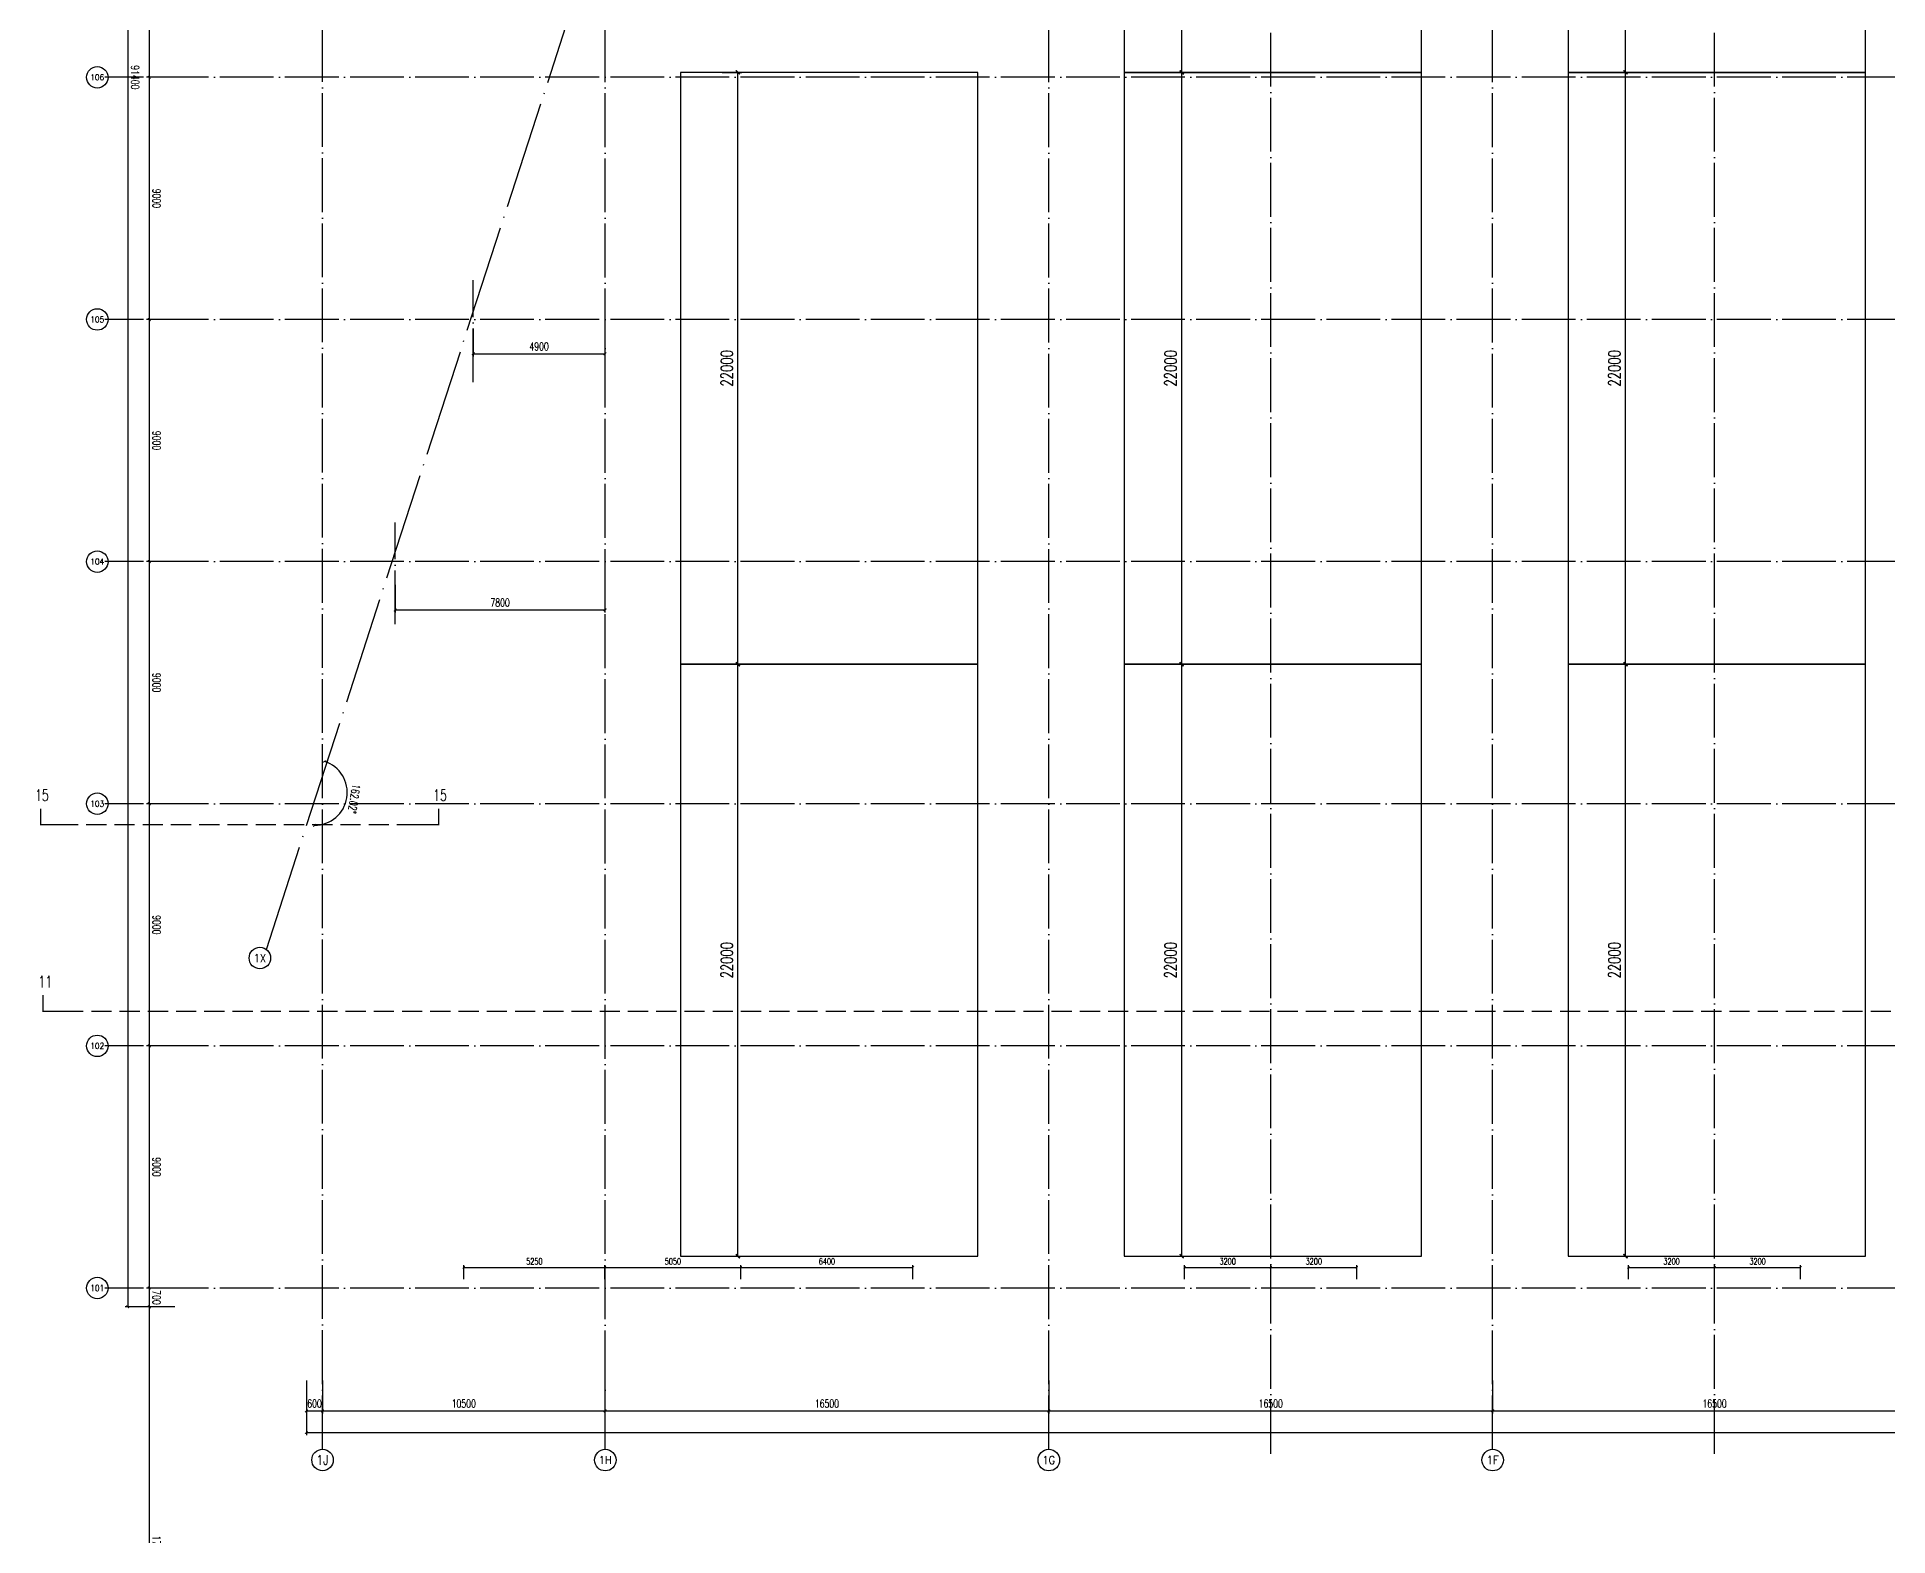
# Model space of a CAD drawing. Extents: x -1313754 to 847533, y 489853 to 941203.
# Drawn here: x -764570 to -695757, y 732606 to 788318 of the extents above; entities that cross this region are included whole.
import ezdxf
from ezdxf.enums import TextEntityAlignment as Align

# ---------------------------------------------------------------- set-up
doc = ezdxf.new("R2010")
doc.units = 0
doc.header["$LTSCALE"] = 1000
doc.header["$MEASUREMENT"] = 0
doc.linetypes.add('DASH', pattern=[0.35, 0.25, -0.1])
doc.linetypes.add('DOTE', pattern=[2.42, 2, -0.2, 0.02, -0.2])
doc.layers.get('Defpoints').update_dxf_attribs({"color": 210})
for name, color, linetype in [('A-AXIS-D', 1, 'Continuous'), ('A-AXIS-DOTE', 14, 'DOTE'), ('A-AXIS-DP', 126, 'Continuous'), ('A-SFCE', 30, 'Continuous'), ('AS-WALL', 40, 'Continuous'), ('DIM_SYMB', 3, 'Continuous'), ('PUB_TEXT', 7, 'Continuous')]:
    doc.layers.add(name, color=color, linetype=linetype)
doc.styles.add('_TCH_AXIS', font='COMPLEX', dxfattribs={"bigfont": 'GBCBIG'})
doc.styles.add('_TCH_DIM_T3', font='SIMPLEX', dxfattribs={"width": 0.705882, "bigfont": 'GBCBIG'})
doc.styles.add('_TCH_LABEL', font='COMPLEX', dxfattribs={"bigfont": 'GBCBIG'})
doc.dimstyles.new('_TCH_ARCH&&100', dxfattribs={"dimtxt": 297.5, "dimasz": 100, "dimexe": 100, "dimexo": 100, "dimgap": 126.25, "dimtad": 1, "dimdec": 0, "dimzin": 0, "dimdsep": 46, "dimtxsty": '_TCH_DIM_T3', "dimblk": 'ARCHTICK', "dimcen": 0.09, "dimclrt": 7, "dimazin": 2, "dimtfac": 1, "dimtdec": 0, "dimtix": 1, "dimtmove": 2, "dimatfit": 3, "dimfxl": 0, "dimtolj": 1, "dimtzin": 0, "dimarcsym": 0})
doc.dimstyles.new('_TCH_ARCH&&150', dxfattribs={"dimtxt": 446.25, "dimasz": 150, "dimexe": 150, "dimexo": 150, "dimgap": 189.375, "dimtad": 1, "dimdec": 0, "dimzin": 0, "dimdsep": 46, "dimtxsty": '_TCH_DIM_T3', "dimblk": 'ARCHTICK', "dimcen": 0.09, "dimclrt": 7, "dimazin": 2, "dimtfac": 1, "dimtdec": 0, "dimtix": 1, "dimtmove": 2, "dimatfit": 3, "dimfxl": 0, "dimtolj": 1, "dimtzin": 0, "dimarcsym": 0})
doc.dimstyles.new('_TCH_ARCH&&80', dxfattribs={"dimtxt": 238, "dimasz": 80, "dimexe": 80, "dimexo": 80, "dimgap": 101, "dimtad": 1, "dimdec": 0, "dimzin": 0, "dimdsep": 46, "dimtxsty": '_TCH_DIM_T3', "dimblk": 'ARCHTICK', "dimcen": 0.09, "dimclrt": 7, "dimazin": 2, "dimtfac": 1, "dimtdec": 0, "dimtix": 1, "dimtmove": 2, "dimatfit": 3, "dimfxl": 0, "dimtolj": 1, "dimtzin": 0, "dimarcsym": 0})

# ---------------------------------------------------------------- blocks, each defined once
blk = doc.blocks.new('_ArchTick')
at = {"color": 0, "linetype": 'ByBlock', "const_width": 0.4}
blk.add_lwpolyline([(-0.5, -0.5), (0.5, 0.5)], dxfattribs=at)
blk = doc.blocks.new('*D1236')
at = {"layer": 'A-AXIS-D', "color": 0, "lineweight": -2}
for p, q in [((-38704, -63700), (-39762, -63700)), ((-39662, -63700), (-39662, -81600)), ((-38704, -81600), (-39762, -81600))]:
    blk.add_line(p, q, dxfattribs=at)
at = {"layer": 'Defpoints', "color": 0}
for p in [(-38604, -63700), (-39662, -81600), (-38604, -81600)]:
    blk.add_point(p, dxfattribs=at)
at = {"layer": 'A-AXIS-D', "color": 0, "lineweight": -2, "xscale": 100, "yscale": 100, "zscale": 100}
for p, rotation in [((-39662, -63700), 90), ((-39662, -81600), 270)]:
    blk.add_blockref('_ArchTick', p, dxfattribs=dict(at, rotation=rotation))
at = {"layer": 'A-AXIS-D', "color": 7, "insert": (-39387, -72650), "char_height": 297.5, "attachment_point": 5, "rotation": 270, "style": '_TCH_DIM_T3'}
blk.add_mtext('\\A1;17900', dxfattribs=at)
blk = doc.blocks.new('*D1237')
at = {"layer": 'A-AXIS-D', "color": 0, "lineweight": -2}
for p, q in [((-38704, -63000), (-39762, -63000)), ((-39662, -63000), (-39662, -63700)), ((-38704, -63700), (-39762, -63700))]:
    blk.add_line(p, q, dxfattribs=at)
at = {"layer": 'Defpoints', "color": 0}
for p in [(-38604, -63000), (-39662, -63700), (-38604, -63700)]:
    blk.add_point(p, dxfattribs=at)
at = {"layer": 'A-AXIS-D', "color": 0, "lineweight": -2, "xscale": 100, "yscale": 100, "zscale": 100}
for p, rotation in [((-39662, -63000), 90), ((-39662, -63700), 270)]:
    blk.add_blockref('_ArchTick', p, dxfattribs=dict(at, rotation=rotation))
at = {"layer": 'A-AXIS-D', "color": 7, "insert": (-39387, -63350), "char_height": 297.5, "attachment_point": 5, "rotation": 270, "style": '_TCH_DIM_T3'}
blk.add_mtext('\\A1;700', dxfattribs=at)
blk = doc.blocks.new('*D1238')
at = {"layer": 'A-AXIS-D', "color": 0, "lineweight": -2}
for p, q in [((-38704, -54000), (-39762, -54000)), ((-39662, -54000), (-39662, -63000)), ((-38704, -63000), (-39762, -63000))]:
    blk.add_line(p, q, dxfattribs=at)
at = {"layer": 'Defpoints', "color": 0}
for p in [(-38604, -54000), (-39662, -63000), (-38604, -63000)]:
    blk.add_point(p, dxfattribs=at)
at = {"layer": 'A-AXIS-D', "color": 0, "lineweight": -2, "xscale": 100, "yscale": 100, "zscale": 100}
for p, rotation in [((-39662, -54000), 90), ((-39662, -63000), 270)]:
    blk.add_blockref('_ArchTick', p, dxfattribs=dict(at, rotation=rotation))
at = {"layer": 'A-AXIS-D', "color": 7, "insert": (-39387, -58500), "char_height": 297.5, "attachment_point": 5, "rotation": 270, "style": '_TCH_DIM_T3'}
blk.add_mtext('\\A1;9000', dxfattribs=at)
blk = doc.blocks.new('*D1239')
at = {"layer": 'A-AXIS-D', "color": 0, "lineweight": -2}
for p, q in [((-38704, -45000), (-39762, -45000)), ((-39662, -45000), (-39662, -54000)), ((-38704, -54000), (-39762, -54000))]:
    blk.add_line(p, q, dxfattribs=at)
at = {"layer": 'Defpoints', "color": 0}
for p in [(-38604, -45000), (-39662, -54000), (-38604, -54000)]:
    blk.add_point(p, dxfattribs=at)
at = {"layer": 'A-AXIS-D', "color": 0, "lineweight": -2, "xscale": 100, "yscale": 100, "zscale": 100}
for p, rotation in [((-39662, -45000), 90), ((-39662, -54000), 270)]:
    blk.add_blockref('_ArchTick', p, dxfattribs=dict(at, rotation=rotation))
at = {"layer": 'A-AXIS-D', "color": 7, "insert": (-39387, -49500), "char_height": 297.5, "attachment_point": 5, "rotation": 270, "style": '_TCH_DIM_T3'}
blk.add_mtext('\\A1;9000', dxfattribs=at)
blk = doc.blocks.new('*D1240')
at = {"layer": 'A-AXIS-D', "color": 0, "lineweight": -2}
for p, q in [((-38704, -36000), (-39762, -36000)), ((-39662, -36000), (-39662, -45000)), ((-38704, -45000), (-39762, -45000))]:
    blk.add_line(p, q, dxfattribs=at)
at = {"layer": 'Defpoints', "color": 0}
for p in [(-38604, -36000), (-39662, -45000), (-38604, -45000)]:
    blk.add_point(p, dxfattribs=at)
at = {"layer": 'A-AXIS-D', "color": 0, "lineweight": -2, "xscale": 100, "yscale": 100, "zscale": 100}
for p, rotation in [((-39662, -36000), 90), ((-39662, -45000), 270)]:
    blk.add_blockref('_ArchTick', p, dxfattribs=dict(at, rotation=rotation))
at = {"layer": 'A-AXIS-D', "color": 7, "insert": (-39387, -40500), "char_height": 297.5, "attachment_point": 5, "rotation": 270, "style": '_TCH_DIM_T3'}
blk.add_mtext('\\A1;9000', dxfattribs=at)
blk = doc.blocks.new('*D1241')
at = {"layer": 'A-AXIS-D', "color": 0, "lineweight": -2}
for p, q in [((-38704, -27000), (-39762, -27000)), ((-39662, -27000), (-39662, -36000)), ((-38704, -36000), (-39762, -36000))]:
    blk.add_line(p, q, dxfattribs=at)
at = {"layer": 'Defpoints', "color": 0}
for p in [(-38604, -27000), (-39662, -36000), (-38604, -36000)]:
    blk.add_point(p, dxfattribs=at)
at = {"layer": 'A-AXIS-D', "color": 0, "lineweight": -2, "xscale": 100, "yscale": 100, "zscale": 100}
for p, rotation in [((-39662, -27000), 90), ((-39662, -36000), 270)]:
    blk.add_blockref('_ArchTick', p, dxfattribs=dict(at, rotation=rotation))
at = {"layer": 'A-AXIS-D', "color": 7, "insert": (-39387, -31500), "char_height": 297.5, "attachment_point": 5, "rotation": 270, "style": '_TCH_DIM_T3'}
blk.add_mtext('\\A1;9000', dxfattribs=at)
blk = doc.blocks.new('*D1242')
at = {"layer": 'A-AXIS-D', "color": 0, "lineweight": -2}
for p, q in [((-38704, -18000), (-39762, -18000)), ((-39662, -18000), (-39662, -27000)), ((-38704, -27000), (-39762, -27000))]:
    blk.add_line(p, q, dxfattribs=at)
at = {"layer": 'Defpoints', "color": 0}
for p in [(-38604, -18000), (-39662, -27000), (-38604, -27000)]:
    blk.add_point(p, dxfattribs=at)
at = {"layer": 'A-AXIS-D', "color": 0, "lineweight": -2, "xscale": 100, "yscale": 100, "zscale": 100}
for p, rotation in [((-39662, -18000), 90), ((-39662, -27000), 270)]:
    blk.add_blockref('_ArchTick', p, dxfattribs=dict(at, rotation=rotation))
at = {"layer": 'A-AXIS-D', "color": 7, "insert": (-39387, -22500), "char_height": 297.5, "attachment_point": 5, "rotation": 270, "style": '_TCH_DIM_T3'}
blk.add_mtext('\\A1;9000', dxfattribs=at)
blk = doc.blocks.new('*D1243')
at = {"layer": 'A-AXIS-D', "color": 0, "lineweight": -2}
for p, q in [((-38704, -9000), (-39762, -9000)), ((-39662, -9000), (-39662, -18000)), ((-38704, -18000), (-39762, -18000))]:
    blk.add_line(p, q, dxfattribs=at)
at = {"layer": 'Defpoints', "color": 0}
for p in [(-38604, -9000), (-39662, -18000), (-38604, -18000)]:
    blk.add_point(p, dxfattribs=at)
at = {"layer": 'A-AXIS-D', "color": 0, "lineweight": -2, "xscale": 100, "yscale": 100, "zscale": 100}
for p, rotation in [((-39662, -9000), 90), ((-39662, -18000), 270)]:
    blk.add_blockref('_ArchTick', p, dxfattribs=dict(at, rotation=rotation))
at = {"layer": 'A-AXIS-D', "color": 7, "insert": (-39387, -13500), "char_height": 297.5, "attachment_point": 5, "rotation": 270, "style": '_TCH_DIM_T3'}
blk.add_mtext('\\A1;9000', dxfattribs=at)
blk = doc.blocks.new('*D1366')
at = {"layer": 'A-AXIS-D', "color": 0, "lineweight": -2}
for p, q in [((-38804, 27700), (-40562, 27700)), ((-40462, 27700), (-40462, -63700)), ((-38804, -63700), (-40562, -63700))]:
    blk.add_line(p, q, dxfattribs=at)
at = {"layer": 'Defpoints', "color": 0}
for p in [(-38704, 27700), (-40462, -63700), (-38704, -63700)]:
    blk.add_point(p, dxfattribs=at)
at = {"layer": 'A-AXIS-D', "color": 0, "lineweight": -2, "xscale": 100, "yscale": 100, "zscale": 100}
for p, rotation in [((-40462, 27700), 90), ((-40462, -63700), 270)]:
    blk.add_blockref('_ArchTick', p, dxfattribs=dict(at, rotation=rotation))
at = {"layer": 'A-AXIS-D', "color": 7, "insert": (-40187, -18000), "char_height": 297.5, "attachment_point": 5, "rotation": 270, "style": '_TCH_DIM_T3'}
blk.add_mtext('\\A1;91400', dxfattribs=at)
blk = doc.blocks.new('*D1371')
at = {"layer": 'A-AXIS-D', "color": 0, "lineweight": -2}
for p, q in [((-33818, -66440), (-33818, -67667)), ((-33218, -66440), (-33218, -67667)), ((-33818, -67567), (-33218, -67567))]:
    blk.add_line(p, q, dxfattribs=at)
at = {"layer": 'Defpoints', "color": 0}
for p in [(-33818, -66340), (-33218, -66340), (-33218, -67567)]:
    blk.add_point(p, dxfattribs=at)
at = {"layer": 'A-AXIS-D', "color": 0, "lineweight": -2, "xscale": 100, "yscale": 100, "zscale": 100, "rotation": 180}
blk.add_blockref('_ArchTick', (-33818, -67567), dxfattribs=at)
at = {"layer": 'A-AXIS-D', "color": 0, "lineweight": -2, "xscale": 100, "yscale": 100, "zscale": 100}
blk.add_blockref('_ArchTick', (-33218, -67567), dxfattribs=at)
at = {"layer": 'A-AXIS-D', "color": 7, "insert": (-33518, -67292), "char_height": 297.5, "attachment_point": 5, "style": '_TCH_DIM_T3'}
blk.add_mtext('\\A1;600', dxfattribs=at)
blk = doc.blocks.new('*D1372')
at = {"layer": 'A-AXIS-D', "color": 0, "lineweight": -2}
for p, q in [((-33218, -66440), (-33218, -67667)), ((-22718, -66440), (-22718, -67667)), ((-33218, -67567), (-22718, -67567))]:
    blk.add_line(p, q, dxfattribs=at)
at = {"layer": 'Defpoints', "color": 0}
for p in [(-33218, -66340), (-22718, -66340), (-22718, -67567)]:
    blk.add_point(p, dxfattribs=at)
at = {"layer": 'A-AXIS-D', "color": 0, "lineweight": -2, "xscale": 100, "yscale": 100, "zscale": 100, "rotation": 180}
blk.add_blockref('_ArchTick', (-33218, -67567), dxfattribs=at)
at = {"layer": 'A-AXIS-D', "color": 0, "lineweight": -2, "xscale": 100, "yscale": 100, "zscale": 100}
blk.add_blockref('_ArchTick', (-22718, -67567), dxfattribs=at)
at = {"layer": 'A-AXIS-D', "color": 7, "insert": (-27968, -67292), "char_height": 297.5, "attachment_point": 5, "style": '_TCH_DIM_T3'}
blk.add_mtext('\\A1;10500', dxfattribs=at)
blk = doc.blocks.new('*D1373')
at = {"layer": 'A-AXIS-D', "color": 0, "lineweight": -2}
for p, q in [((-22718, -66440), (-22718, -67667)), ((-6218, -66440), (-6218, -67667)), ((-22718, -67567), (-6218, -67567))]:
    blk.add_line(p, q, dxfattribs=at)
at = {"layer": 'Defpoints', "color": 0}
for p in [(-22718, -66340), (-6218, -66340), (-6218, -67567)]:
    blk.add_point(p, dxfattribs=at)
at = {"layer": 'A-AXIS-D', "color": 0, "lineweight": -2, "xscale": 100, "yscale": 100, "zscale": 100, "rotation": 180}
blk.add_blockref('_ArchTick', (-22718, -67567), dxfattribs=at)
at = {"layer": 'A-AXIS-D', "color": 0, "lineweight": -2, "xscale": 100, "yscale": 100, "zscale": 100}
blk.add_blockref('_ArchTick', (-6218, -67567), dxfattribs=at)
at = {"layer": 'A-AXIS-D', "color": 7, "insert": (-14468, -67292), "char_height": 297.5, "attachment_point": 5, "style": '_TCH_DIM_T3'}
blk.add_mtext('\\A1;16500', dxfattribs=at)
blk = doc.blocks.new('*D1374')
at = {"layer": 'A-AXIS-D', "color": 0, "lineweight": -2}
for p, q in [((-6218, -66440), (-6218, -67667)), ((10282, -66440), (10282, -67667)), ((-6218, -67567), (10282, -67567))]:
    blk.add_line(p, q, dxfattribs=at)
at = {"layer": 'Defpoints', "color": 0}
for p in [(-6218, -66340), (10282, -66340), (10282, -67567)]:
    blk.add_point(p, dxfattribs=at)
at = {"layer": 'A-AXIS-D', "color": 0, "lineweight": -2, "xscale": 100, "yscale": 100, "zscale": 100, "rotation": 180}
blk.add_blockref('_ArchTick', (-6218, -67567), dxfattribs=at)
at = {"layer": 'A-AXIS-D', "color": 0, "lineweight": -2, "xscale": 100, "yscale": 100, "zscale": 100}
blk.add_blockref('_ArchTick', (10282, -67567), dxfattribs=at)
at = {"layer": 'A-AXIS-D', "color": 7, "insert": (2032, -67292), "char_height": 297.5, "attachment_point": 5, "style": '_TCH_DIM_T3'}
blk.add_mtext('\\A1;16500', dxfattribs=at)
blk = doc.blocks.new('*D1375')
at = {"layer": 'A-AXIS-D', "color": 0, "lineweight": -2}
for p, q in [((10282, -66440), (10282, -67667)), ((26782, -66440), (26782, -67667)), ((10282, -67567), (26782, -67567))]:
    blk.add_line(p, q, dxfattribs=at)
at = {"layer": 'Defpoints', "color": 0}
for p in [(10282, -66340), (26782, -66340), (26782, -67567)]:
    blk.add_point(p, dxfattribs=at)
at = {"layer": 'A-AXIS-D', "color": 0, "lineweight": -2, "xscale": 100, "yscale": 100, "zscale": 100, "rotation": 180}
blk.add_blockref('_ArchTick', (10282, -67567), dxfattribs=at)
at = {"layer": 'A-AXIS-D', "color": 0, "lineweight": -2, "xscale": 100, "yscale": 100, "zscale": 100}
blk.add_blockref('_ArchTick', (26782, -67567), dxfattribs=at)
at = {"layer": 'A-AXIS-D', "color": 7, "insert": (18532, -67292), "char_height": 297.5, "attachment_point": 5, "style": '_TCH_DIM_T3'}
blk.add_mtext('\\A1;16500', dxfattribs=at)
blk = doc.blocks.new('*D1383')
at = {"layer": 'A-AXIS-D', "color": 0, "lineweight": -2}
for p, q in [((-33818, -66540), (-33818, -68467)), ((92682, -66540), (92682, -68467)), ((-33818, -68367), (92682, -68367))]:
    blk.add_line(p, q, dxfattribs=at)
at = {"layer": 'Defpoints', "color": 0}
for p in [(-33818, -66440), (92682, -66440), (92682, -68367)]:
    blk.add_point(p, dxfattribs=at)
at = {"layer": 'A-AXIS-D', "color": 0, "lineweight": -2, "xscale": 100, "yscale": 100, "zscale": 100, "rotation": 180}
blk.add_blockref('_ArchTick', (-33818, -68367), dxfattribs=at)
at = {"layer": 'A-AXIS-D', "color": 0, "lineweight": -2, "xscale": 100, "yscale": 100, "zscale": 100}
blk.add_blockref('_ArchTick', (92682, -68367), dxfattribs=at)
at = {"layer": 'A-AXIS-D', "color": 7, "insert": (29432, -68092), "char_height": 297.5, "attachment_point": 5, "style": '_TCH_DIM_T3'}
blk.add_mtext('\\A1;126500', dxfattribs=at)
blk = doc.blocks.new('*D1481')
at = {"layer": 'A-AXIS-D', "color": 0, "lineweight": -2}
for p, q in [((-27618, -27340), (-27618, -28377)), ((-22718, -27340), (-22718, -28377)), ((-27618, -28277), (-22718, -28277))]:
    blk.add_line(p, q, dxfattribs=at)
at = {"layer": 'Defpoints', "color": 0}
for p in [(-27618, -27240), (-22718, -27240), (-22718, -28277)]:
    blk.add_point(p, dxfattribs=at)
at = {"layer": 'A-AXIS-D', "color": 0, "lineweight": -2, "xscale": 100, "yscale": 100, "zscale": 100, "rotation": 180}
blk.add_blockref('_ArchTick', (-27618, -28277), dxfattribs=at)
at = {"layer": 'A-AXIS-D', "color": 0, "lineweight": -2, "xscale": 100, "yscale": 100, "zscale": 100}
blk.add_blockref('_ArchTick', (-22718, -28277), dxfattribs=at)
at = {"layer": 'A-AXIS-D', "color": 7, "insert": (-25168, -28002), "char_height": 297.5, "attachment_point": 5, "style": '_TCH_DIM_T3'}
blk.add_mtext('\\A1;4900', dxfattribs=at)
blk = doc.blocks.new('*D1482')
at = {"layer": 'A-AXIS-D', "color": 0, "lineweight": -2}
for p, q in [((-30518, -36860), (-30518, -37897)), ((-22718, -36860), (-22718, -37897)), ((-30518, -37797), (-22718, -37797))]:
    blk.add_line(p, q, dxfattribs=at)
at = {"layer": 'Defpoints', "color": 0}
for p in [(-30518, -36760), (-22718, -36760), (-22718, -37797)]:
    blk.add_point(p, dxfattribs=at)
at = {"layer": 'A-AXIS-D', "color": 0, "lineweight": -2, "xscale": 100, "yscale": 100, "zscale": 100, "rotation": 180}
blk.add_blockref('_ArchTick', (-30518, -37797), dxfattribs=at)
at = {"layer": 'A-AXIS-D', "color": 0, "lineweight": -2, "xscale": 100, "yscale": 100, "zscale": 100}
blk.add_blockref('_ArchTick', (-22718, -37797), dxfattribs=at)
at = {"layer": 'A-AXIS-D', "color": 7, "insert": (-26618, -37522), "char_height": 297.5, "attachment_point": 5, "style": '_TCH_DIM_T3'}
blk.add_mtext('\\A1;7800', dxfattribs=at)
blk = doc.blocks.new('*D1487')
at = {"layer": 'A-AXIS-D', "color": 0, "lineweight": -2}
blk.add_arc((-33518, -44584), 1218, 270, 72.02371, dxfattribs=at)
at = {"layer": 'Defpoints', "color": 0}
for p in [(-33142, -43426), (-33518, -44584), (-32533, -45300), (-33518, -45802)]:
    blk.add_point(p, dxfattribs=at)
at = {"layer": 'A-AXIS-D', "color": 0, "lineweight": -2, "xscale": 100, "yscale": 100, "zscale": 100}
for p, rotation in [((-33142, -43426), 162.023713418205), ((-33518, -45802), 179.9999999999997)]:
    blk.add_blockref('_ArchTick', p, dxfattribs=dict(at, rotation=rotation))
at = {"layer": 'A-AXIS-D', "color": 7, "insert": (-32044, -44817), "char_height": 297.5, "attachment_point": 5, "rotation": 261.01186, "style": '_TCH_DIM_T3'}
blk.add_mtext('\\A1;162.02°', dxfattribs=at)
blk = doc.blocks.new('*D1506')
at = {"layer": 'A-AXIS-DP', "color": 0, "lineweight": -2}
for p, q in [((18532, -62670), (18532, -62150)), ((18532, -62230), (21732, -62230)), ((21732, -62670), (21732, -62150))]:
    blk.add_line(p, q, dxfattribs=at)
at = {"layer": 'Defpoints', "color": 0}
for p in [(21732, -62230), (18532, -62750), (21732, -62750)]:
    blk.add_point(p, dxfattribs=at)
at = {"layer": 'A-AXIS-DP', "color": 0, "lineweight": -2, "xscale": 80, "yscale": 80, "zscale": 80, "rotation": 180}
blk.add_blockref('_ArchTick', (18532, -62230), dxfattribs=at)
at = {"layer": 'A-AXIS-DP', "color": 0, "lineweight": -2, "xscale": 80, "yscale": 80, "zscale": 80}
blk.add_blockref('_ArchTick', (21732, -62230), dxfattribs=at)
at = {"layer": 'A-AXIS-DP', "color": 7, "insert": (20132, -62010), "char_height": 238, "attachment_point": 5, "style": '_TCH_DIM_T3'}
blk.add_mtext('\\A1;3200', dxfattribs=at)
blk = doc.blocks.new('*D1507')
at = {"layer": 'A-AXIS-DP', "color": 0, "lineweight": -2}
for p, q in [((15332, -62670), (15332, -62150)), ((15332, -62230), (18532, -62230)), ((18532, -62670), (18532, -62150))]:
    blk.add_line(p, q, dxfattribs=at)
at = {"layer": 'Defpoints', "color": 0}
for p in [(18532, -62230), (15332, -62750), (18532, -62750)]:
    blk.add_point(p, dxfattribs=at)
at = {"layer": 'A-AXIS-DP', "color": 0, "lineweight": -2, "xscale": 80, "yscale": 80, "zscale": 80, "rotation": 180}
blk.add_blockref('_ArchTick', (15332, -62230), dxfattribs=at)
at = {"layer": 'A-AXIS-DP', "color": 0, "lineweight": -2, "xscale": 80, "yscale": 80, "zscale": 80}
blk.add_blockref('_ArchTick', (18532, -62230), dxfattribs=at)
at = {"layer": 'A-AXIS-DP', "color": 7, "insert": (16932, -62010), "char_height": 238, "attachment_point": 5, "style": '_TCH_DIM_T3'}
blk.add_mtext('\\A1;3200', dxfattribs=at)
blk = doc.blocks.new('*D1508')
at = {"layer": 'A-AXIS-DP', "color": 0, "lineweight": -2}
for p, q in [((2032, -62670), (2032, -62150)), ((2032, -62230), (5232, -62230)), ((5232, -62670), (5232, -62150))]:
    blk.add_line(p, q, dxfattribs=at)
at = {"layer": 'Defpoints', "color": 0}
for p in [(5232, -62230), (2032, -62750), (5232, -62750)]:
    blk.add_point(p, dxfattribs=at)
at = {"layer": 'A-AXIS-DP', "color": 0, "lineweight": -2, "xscale": 80, "yscale": 80, "zscale": 80, "rotation": 180}
blk.add_blockref('_ArchTick', (2032, -62230), dxfattribs=at)
at = {"layer": 'A-AXIS-DP', "color": 0, "lineweight": -2, "xscale": 80, "yscale": 80, "zscale": 80}
blk.add_blockref('_ArchTick', (5232, -62230), dxfattribs=at)
at = {"layer": 'A-AXIS-DP', "color": 7, "insert": (3632, -62010), "char_height": 238, "attachment_point": 5, "style": '_TCH_DIM_T3'}
blk.add_mtext('\\A1;3200', dxfattribs=at)
blk = doc.blocks.new('*D1509')
at = {"layer": 'A-AXIS-DP', "color": 0, "lineweight": -2}
for p, q in [((-1168, -62670), (-1168, -62150)), ((-1168, -62230), (2032, -62230)), ((2032, -62670), (2032, -62150))]:
    blk.add_line(p, q, dxfattribs=at)
at = {"layer": 'Defpoints', "color": 0}
for p in [(2032, -62230), (-1168, -62750), (2032, -62750)]:
    blk.add_point(p, dxfattribs=at)
at = {"layer": 'A-AXIS-DP', "color": 0, "lineweight": -2, "xscale": 80, "yscale": 80, "zscale": 80, "rotation": 180}
blk.add_blockref('_ArchTick', (-1168, -62230), dxfattribs=at)
at = {"layer": 'A-AXIS-DP', "color": 0, "lineweight": -2, "xscale": 80, "yscale": 80, "zscale": 80}
blk.add_blockref('_ArchTick', (2032, -62230), dxfattribs=at)
at = {"layer": 'A-AXIS-DP', "color": 7, "insert": (432, -62010), "char_height": 238, "attachment_point": 5, "style": '_TCH_DIM_T3'}
blk.add_mtext('\\A1;3200', dxfattribs=at)
blk = doc.blocks.new('*D1510')
at = {"layer": 'A-AXIS-DP', "color": 0, "lineweight": -2}
for p, q in [((-17668, -62670), (-17668, -62150)), ((-17668, -62230), (-11268, -62230)), ((-11268, -62670), (-11268, -62150))]:
    blk.add_line(p, q, dxfattribs=at)
at = {"layer": 'Defpoints', "color": 0}
for p in [(-11268, -62230), (-17668, -62750), (-11268, -62750)]:
    blk.add_point(p, dxfattribs=at)
at = {"layer": 'A-AXIS-DP', "color": 0, "lineweight": -2, "xscale": 80, "yscale": 80, "zscale": 80, "rotation": 180}
blk.add_blockref('_ArchTick', (-17668, -62230), dxfattribs=at)
at = {"layer": 'A-AXIS-DP', "color": 0, "lineweight": -2, "xscale": 80, "yscale": 80, "zscale": 80}
blk.add_blockref('_ArchTick', (-11268, -62230), dxfattribs=at)
at = {"layer": 'A-AXIS-DP', "color": 7, "insert": (-14468, -62010), "char_height": 238, "attachment_point": 5, "style": '_TCH_DIM_T3'}
blk.add_mtext('\\A1;6400', dxfattribs=at)
blk = doc.blocks.new('*D1511')
at = {"layer": 'A-AXIS-DP', "color": 0, "lineweight": -2}
for p, q in [((-22718, -62670), (-22718, -62150)), ((-22718, -62230), (-17668, -62230)), ((-17668, -62670), (-17668, -62150))]:
    blk.add_line(p, q, dxfattribs=at)
at = {"layer": 'Defpoints', "color": 0}
for p in [(-17668, -62230), (-22718, -62750), (-17668, -62750)]:
    blk.add_point(p, dxfattribs=at)
at = {"layer": 'A-AXIS-DP', "color": 0, "lineweight": -2, "xscale": 80, "yscale": 80, "zscale": 80, "rotation": 180}
blk.add_blockref('_ArchTick', (-22718, -62230), dxfattribs=at)
at = {"layer": 'A-AXIS-DP', "color": 0, "lineweight": -2, "xscale": 80, "yscale": 80, "zscale": 80}
blk.add_blockref('_ArchTick', (-17668, -62230), dxfattribs=at)
at = {"layer": 'A-AXIS-DP', "color": 7, "insert": (-20193, -62010), "char_height": 238, "attachment_point": 5, "style": '_TCH_DIM_T3'}
blk.add_mtext('\\A1;5050', dxfattribs=at)
blk = doc.blocks.new('*D1512')
at = {"layer": 'A-AXIS-DP', "color": 0, "lineweight": -2}
for p, q in [((-27968, -62670), (-27968, -62150)), ((-27968, -62230), (-22718, -62230)), ((-22718, -62670), (-22718, -62150))]:
    blk.add_line(p, q, dxfattribs=at)
at = {"layer": 'Defpoints', "color": 0}
for p in [(-22718, -62230), (-27968, -62750), (-22718, -62750)]:
    blk.add_point(p, dxfattribs=at)
at = {"layer": 'A-AXIS-DP', "color": 0, "lineweight": -2, "xscale": 80, "yscale": 80, "zscale": 80, "rotation": 180}
blk.add_blockref('_ArchTick', (-27968, -62230), dxfattribs=at)
at = {"layer": 'A-AXIS-DP', "color": 0, "lineweight": -2, "xscale": 80, "yscale": 80, "zscale": 80}
blk.add_blockref('_ArchTick', (-22718, -62230), dxfattribs=at)
at = {"layer": 'A-AXIS-DP', "color": 7, "insert": (-25343, -62010), "char_height": 238, "attachment_point": 5, "style": '_TCH_DIM_T3'}
blk.add_mtext('\\A1;5250', dxfattribs=at)
blk = doc.blocks.new('*D2323')
at = {"layer": 'A-SFCE', "color": 0, "lineweight": -2}
for p, q in [((-189600, 765005), (-188865, 765005)), ((-189015, 743005), (-189015, 765005)), ((-189600, 743005), (-188865, 743005))]:
    blk.add_line(p, q, dxfattribs=at)
at = {"layer": 'Defpoints', "color": 0}
for p in [(-189750, 765005), (-189015, 765005), (-189750, 743005)]:
    blk.add_point(p, dxfattribs=at)
at = {"layer": 'A-SFCE', "color": 0, "lineweight": -2, "xscale": 150, "yscale": 150, "zscale": 150}
for p, rotation in [((-189015, 765005), 90), ((-189015, 743005), 270)]:
    blk.add_blockref('_ArchTick', p, dxfattribs=dict(at, rotation=rotation))
at = {"layer": 'A-SFCE', "color": 7, "insert": (-189427.5, 754005), "char_height": 446.25, "attachment_point": 5, "rotation": 90, "style": '_TCH_DIM_T3'}
blk.add_mtext('\\A1;22000', dxfattribs=at)
blk = doc.blocks.new('dote')
at = {"layer": 'A-AXIS-D'}
for centre in [(-41593.5, -17998.9), (-41593.5, -26998.9), (-41593.5, -35998.9), (-41593.5, -44998.9), (-35548.5, -50735), (-41593.5, -53998.9), (-41593.5, -62998.9), (-33217.8, -69388.9), (-22707.2, -69393.9), (-6217.8, -69393.9), (10282.2, -69393.9)]:
    blk.add_circle(centre, 400, dxfattribs=at)
at = {"layer": 'A-AXIS-DOTE'}
for p, q in [((-33217.8, -68988.9), (-33217.8, 36667.3)), ((-22717.8, -68994), (-22717.8, 36662.3)), ((-6217.8, -68993.9), (-6217.8, 36662.3)), ((2032.2, -69160), (2032.2, 36662.3)), ((10282.2, -68993.9), (10282.2, 36662.3)), ((18532.2, -69160), (18532.2, 36662.3)), ((76282.2, -18000), (-41310, -18000)), ((-27617.8, -29330), (-27617.8, -25540)), ((76282.2, -27000), (-41310, -27000)), ((-30517.8, -38330), (-30517.8, -34540)), ((76282.2, -36000), (-41310, -36000)), ((76282.2, -45000), (-41310, -45000)), ((76282.2, -54000), (-41310, -54000)), ((76282.2, -63000), (-41310, -63000))]:
    blk.add_line(p, q, dxfattribs=at)
at = {"layer": 'A-AXIS-DOTE', "ltscale": 2}
blk.add_lwpolyline([(-35305.3, -50417.4), (-8818.8, 31214.7)], dxfattribs=at)
at = {"layer": 'DIM_SYMB', "linetype": 'DASH', "ltscale": 3}
blk.add_line((-29703.6, -45779.9), (-42703.6, -45779.9), dxfattribs=at)
at = {"layer": 'DIM_SYMB', "const_width": 50}
for points in [[(-43703.6, -45179.9), (-43703.6, -45779.9), (-42703.6, -45779.9)], [(-29903.6, -45779.9), (-28903.6, -45779.9), (-28903.6, -45179.9)], [(-43608.6, -52110.9), (-43608.6, -52710.9), (-42608.6, -52710.9)]]:
    blk.add_lwpolyline(points, dxfattribs=at)
at = {"layer": 'DIM_SYMB', "linetype": 'DASH', "ltscale": 3}
blk.add_lwpolyline([(-42863.6, -52710.9), (162136.4, -52710.9)], dxfattribs=at)
at = {"layer": 'PUB_TEXT', "style": '_TCH_AXIS'}
for s, height, p, p2 in [('106', 220.59, (-41850.9, -18109.2), (-41336.2, -18109.2)), ('105', 220.59, (-41850.9, -27109.2), (-41336.2, -27109.2)), ('104', 213.22, (-41852.4, -36105.5), (-41334.6, -36105.5)), ('103', 220.59, (-41850.9, -45109.2), (-41336.2, -45109.2)), ('1X', 300.65, (-35784.7, -50885.3), (-35312.2, -50885.3)), ('102', 220.59, (-41850.9, -54109.2), (-41336.2, -54109.2)), ('101', 241.21, (-41846.2, -63119.5), (-41340.8, -63119.5)), ('1J', 351.87, (-33435.6, -69564.8), (-32999.9, -69564.8)), ('1H', 288.12, (-22947.3, -69537.9), (-22467.1, -69537.9)), ('1G', 300.65, (-6454, -69544.2), (-5981.6, -69544.2)), ('1F', 314.07, (10050.4, -69550.9), (10514, -69550.9))]:
    blk.add_text(s, height=height, dxfattribs=at).set_placement(p, p2, align=Align.FIT)
at = {"layer": 'PUB_TEXT', "style": '_TCH_LABEL', "width": 0.705882}
for s, p in [('15', (-43910.8, -44892.4)), ('15', (-29110.8, -44892.4)), ('11', (-43780, -51823.4))]:
    blk.add_text(s, height=425, dxfattribs=at).set_placement(p)
at = {"layer": 'A-AXIS-D'}
for base, p1, p2, picture, middle in [((-40461.9, -63700), (-38703.6, 27700), (-38703.6, -63700), '*D1366', (-40186.9, -18000)), ((-39661.9, -18000), (-38603.6, -9000), (-38603.6, -18000), '*D1243', (-39386.9, -13500)), ((-39661.9, -27000), (-38603.6, -18000), (-38603.6, -27000), '*D1242', (-39386.9, -22500)), ((-39661.9, -36000), (-38603.6, -27000), (-38603.6, -36000), '*D1241', (-39386.9, -31500)), ((-39661.9, -45000), (-38603.6, -36000), (-38603.6, -45000), '*D1240', (-39386.9, -40500)), ((-39661.9, -54000), (-38603.6, -45000), (-38603.6, -54000), '*D1239', (-39386.9, -49500)), ((-39661.9, -63000), (-38603.6, -54000), (-38603.6, -63000), '*D1238', (-39386.9, -58500)), ((-39661.9, -63700), (-38603.6, -63000), (-38603.6, -63700), '*D1237', (-39386.9, -63350)), ((-39661.9, -81600), (-38603.6, -63700), (-38603.6, -81600), '*D1236', (-39386.9, -72650))]:
    dim = blk.add_linear_dim(base=base, p1=p1, p2=p2, angle=270, dimstyle='_TCH_ARCH&&100', override={"dimgap": 0}, dxfattribs=at)
    dim.commit()
    dim.dimension.update_dxf_attribs({"geometry": picture, "text_midpoint": middle, "dimtype": 161, "text_rotation": 270})
for base, p1, p2, picture, middle in [((-22717.8, -28277.5), (-27617.8, -27240), (-22717.8, -27240), '*D1481', (-25167.8, -28002.5)), ((-22717.8, -37797.5), (-30517.8, -36760), (-22717.8, -36760), '*D1482', (-26617.8, -37522.5)), ((-33217.8, -67566.7), (-33817.8, -66340), (-33217.8, -66340), '*D1371', (-33517.8, -67291.7)), ((92682.2, -68366.7), (-33817.8, -66440), (92682.2, -66440), '*D1383', (29432.2, -68091.7)), ((-22717.8, -67566.7), (-33217.8, -66340), (-22717.8, -66340), '*D1372', (-27967.8, -67291.7)), ((-6217.8, -67566.7), (-22717.8, -66340), (-6217.8, -66340), '*D1373', (-14467.8, -67291.7)), ((10282.2, -67566.7), (-6217.8, -66340), (10282.2, -66340), '*D1374', (2032.2, -67291.7)), ((26782.2, -67566.7), (10282.2, -66340), (26782.2, -66340), '*D1375', (18532.2, -67291.7))]:
    dim = blk.add_linear_dim(base=base, p1=p1, p2=p2, angle=0, dimstyle='_TCH_ARCH&&100', override={"dimgap": 0}, dxfattribs=at)
    dim.commit()
    dim.dimension.update_dxf_attribs({"geometry": picture, "text_midpoint": middle, "dimtype": 161})
dim = blk.add_angular_dim_3p(base=(-32532.7, -45299.7), center=(-33517.8, -44584.2), p1=(-33517.8, -45801.7), p2=(-33142, -43426.1), dimstyle='_TCH_ARCH&&100', override={"dimgap": 0}, dxfattribs=at)
dim.commit()
dim.dimension.update_dxf_attribs({"geometry": '*D1487', "text_midpoint": (-32043.6, -44817.4), "dimtype": 165, "text_rotation": 261.011857})
at = {"layer": 'A-AXIS-DP'}
for p1, p2, picture, middle in [((-27967.8, -62750), (-22717.8, -62750), '*D1512', (-25342.8, -62010)), ((-22717.8, -62750), (-17667.8, -62750), '*D1511', (-20192.8, -62010)), ((-17667.8, -62750), (-11267.8, -62750), '*D1510', (-14467.8, -62010)), ((-1167.8, -62750), (2032.2, -62750), '*D1509', (432.2, -62010)), ((2032.2, -62750), (5232.2, -62750), '*D1508', (3632.2, -62010)), ((15332.2, -62750), (18532.2, -62750), '*D1507', (16932.2, -62010)), ((18532.2, -62750), (21732.2, -62750), '*D1506', (20132.2, -62010))]:
    dim = blk.add_aligned_dim(p1=p1, p2=p2, distance=520, dimstyle='_TCH_ARCH&&80', dxfattribs=at)
    dim.commit()
    dim.dimension.update_dxf_attribs({"geometry": picture, "text_midpoint": middle})
blk = doc.blocks.new('w4243eeee')
at = {"layer": 'A-SFCE', "color": 5}
blk.add_lwpolyline([(-191148.5, 765005), (-191148.5, 743005), (-180094.3, 743005), (-180094.3, 765005)], close=True, dxfattribs=at)
at = {"layer": 'A-SFCE', "color": 1}
dim = blk.add_aligned_dim(p1=(-189750, 743005), p2=(-189750, 765005), distance=-735, dimstyle='_TCH_ARCH&&150', dxfattribs=at)
dim.commit()
dim.dimension.update_dxf_attribs({"geometry": '*D2323', "text_midpoint": (-189427.5, 754005)})
blk = doc.blocks.new('w432432')
at = {"layer": 'A-SFCE'}
for p in [(-33000, 44000), (-16500, 44000), (-49500, 22000), (-33000, 22000), (-16500, 22000), (-49500, 0), (-33000, 0), (-16500, 0)]:
    blk.add_blockref('w4243eeee', p, dxfattribs=at)

msp = doc.modelspace()

# ---------------------------------------------------------------- block references
at = {"layer": 'A-SFCE'}
msp.add_blockref('w432432', (-500000, 0), dxfattribs=at)
at = {"layer": 'AS-WALL'}
msp.add_blockref('dote', (-720736.4, 804820), dxfattribs=at)

doc.saveas('drawing.dxf')
